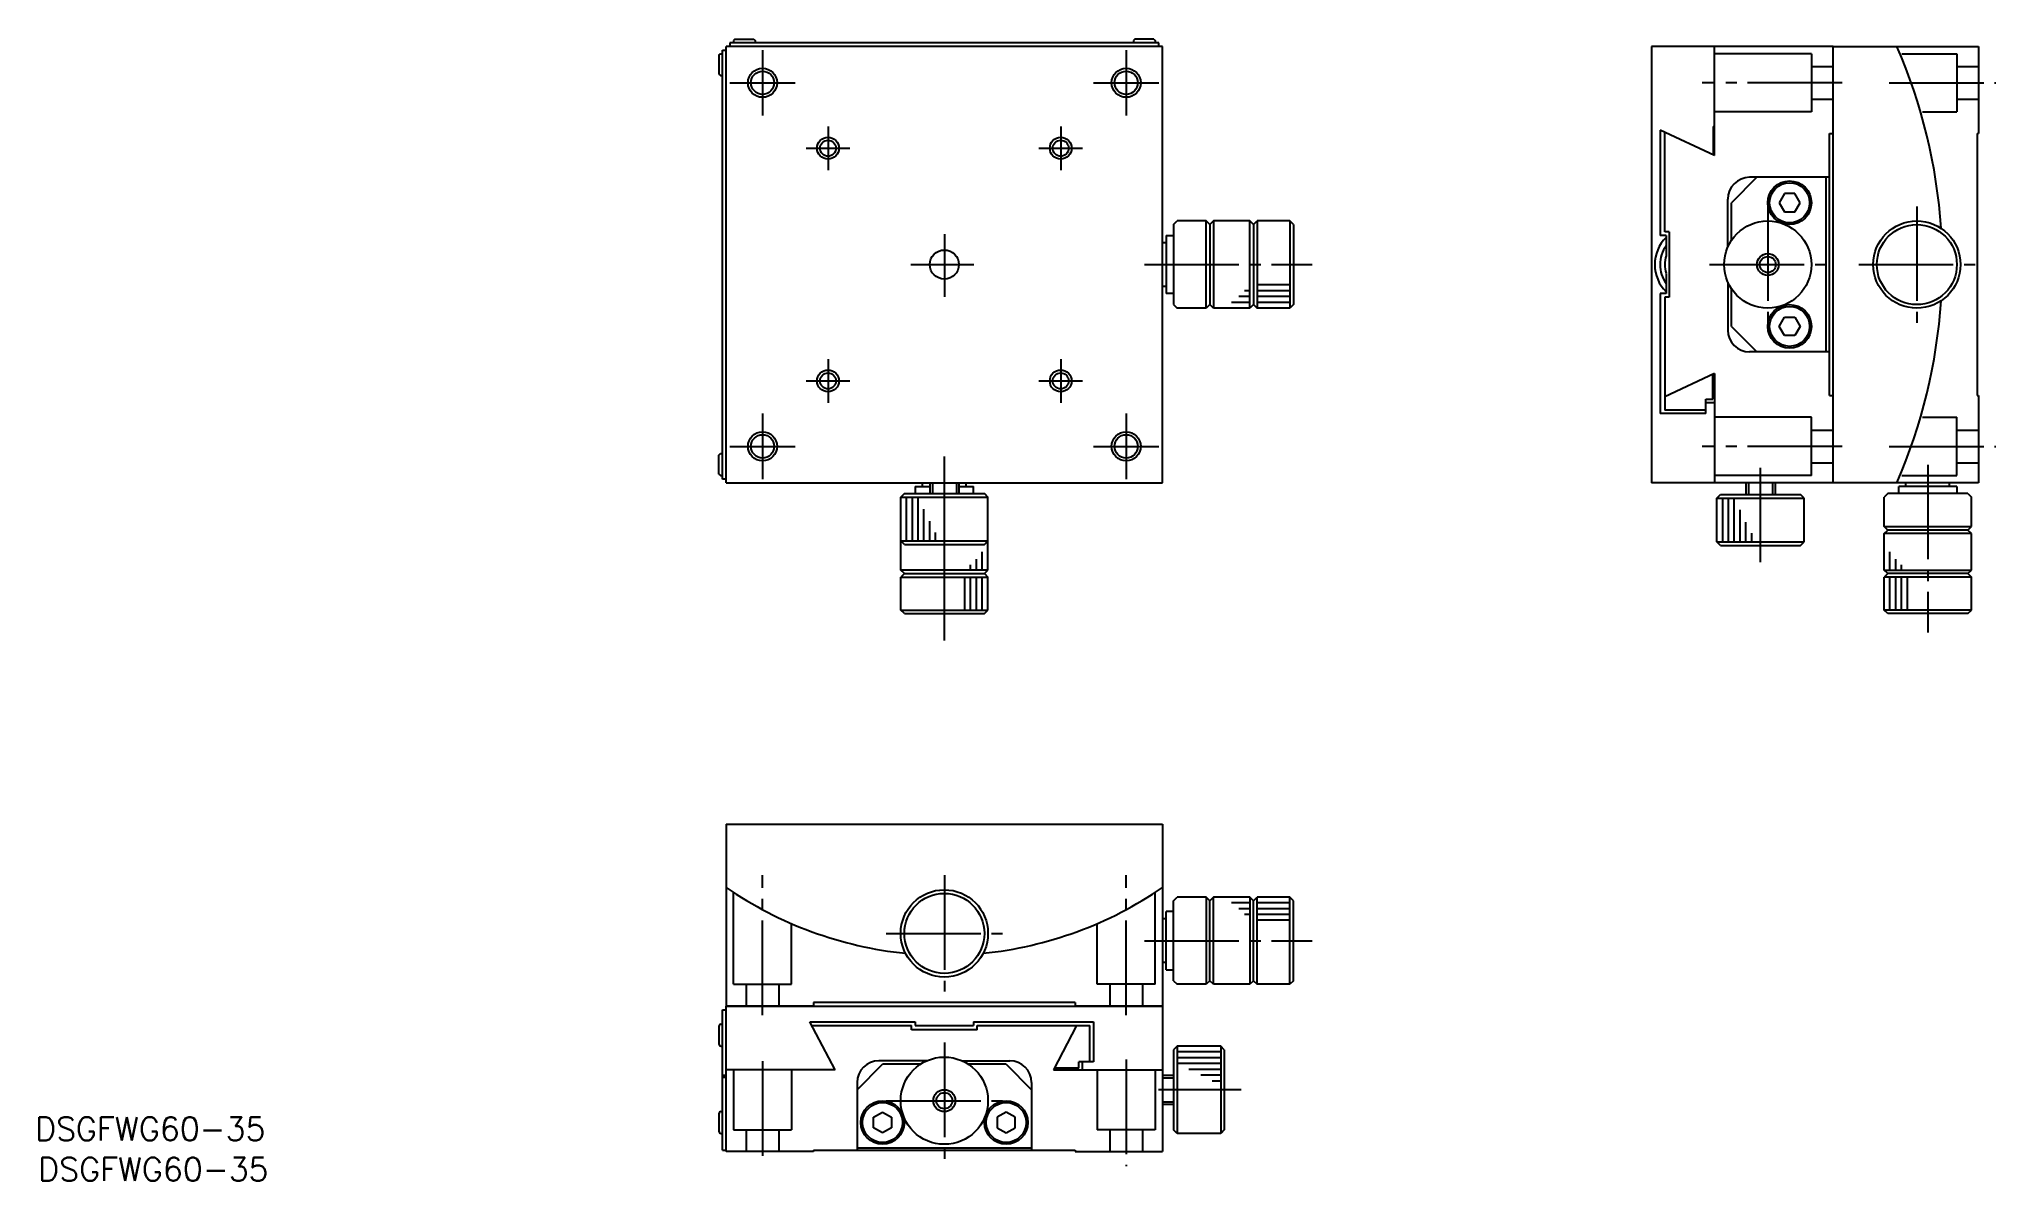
# Model space of a CAD drawing. Extents: x 515 to 784, y 301 to 458.
import ezdxf

# ---------------------------------------------------------------- set-up
doc = ezdxf.new("R2010")
doc.units = 0
doc.linetypes.add('CENTER', pattern=[17.5, 13, -1.5, 1.5, -1.5])
doc.layers.get('0').update_dxf_attribs({"linetype": 'CONTINUOUS'})
doc.layers.add('CENTER', color=1, linetype='CENTER')
doc.styles.get("Standard").update_dxf_attribs({"font": 'txt.shx', "bigfont": '@extfont2.shx'})

msp = doc.modelspace()

# ---------------------------------------------------------------- linework, layer by layer
at = {"color": 7, "linetype": 'CONTINUOUS'}
for p, q in [((668.99, 457.63), (609.99, 457.63)), ((609.99, 457.63), (609.99, 457.13)), ((610.69, 458.13), (610.49, 457.93)), ((610.49, 457.93), (610.49, 457.63)), ((610.69, 458.13), (613.29, 458.13)), ((613.29, 458.13), (613.49, 457.93)), ((613.49, 457.93), (613.49, 457.63)), ((665.69, 458.13), (665.49, 457.93)), ((665.49, 457.93), (665.49, 457.63)), ((668.29, 458.13), (665.69, 458.13)), ((668.29, 458.13), (668.49, 457.93)), ((668.49, 457.93), (668.49, 457.63)), ((668.99, 457.13), (668.99, 457.63)), ((608.49, 455.93), (608.69, 456.13)), ((608.49, 455.93), (608.49, 453.33)), ((608.69, 456.13), (608.99, 456.13)), ((608.99, 397.63), (608.99, 456.63)), ((608.99, 456.63), (609.49, 456.63)), ((609.49, 397.13), (609.49, 457.13)), ((669.49, 457.13), (609.49, 457.13)), ((669.49, 397.13), (669.49, 457.13)), ((736.73, 457.13), (736.73, 397.13)), ((761.73, 457.13), (736.73, 457.13)), ((745.42, 442.13), (745.42, 457.13)), ((761.73, 397.13), (761.73, 457.13)), ((761.73, 457.13), (781.73, 457.13)), ((761.73, 445.13), (761.73, 457.13)), ((781.73, 457.13), (781.73, 445.13)), ((608.49, 453.33), (608.69, 453.13)), ((608.69, 453.13), (608.99, 453.13)), ((737.91, 445.59), (737.91, 431.13)), ((745.42, 442.13), (737.91, 445.59)), ((738.56, 431.63), (738.56, 445.29)), ((745.22, 446.13), (745.22, 442.22)), ((745.22, 446.13), (745.42, 446.13)), ((761.23, 409.13), (761.23, 445.13)), ((761.23, 445.13), (761.73, 445.13)), ((781.53, 445.13), (781.53, 409.13)), ((781.53, 445.13), (781.73, 445.13)), ((751.23, 439.13), (747.73, 435.63)), ((761.23, 439.13), (750.23, 439.13)), ((760.73, 439.13), (760.73, 415.13)), ((747.23, 429.53), (747.23, 436.13)), ((755.01, 436.88), (754.29, 435.63)), ((756.45, 436.88), (755.01, 436.88)), ((757.17, 435.63), (756.45, 436.88)), ((747.73, 430.44), (747.73, 435.63)), ((754.29, 435.63), (755.01, 434.38)), ((755.01, 434.38), (756.45, 434.38)), ((756.45, 434.38), (757.17, 435.63)), ((669.99, 431.13), (669.99, 423.13)), ((669.99, 431.13), (670.99, 431.13)), ((670.99, 432.63), (671.49, 433.13)), ((670.99, 432.63), (670.99, 421.63)), ((675.49, 433.13), (671.49, 433.13)), ((675.99, 432.63), (675.49, 433.13)), ((676.49, 433.13), (675.99, 432.63)), ((675.99, 432.63), (675.99, 421.63)), ((681.49, 433.13), (676.49, 433.13)), ((681.99, 432.63), (681.49, 433.13)), ((681.99, 432.63), (682.49, 433.13)), ((681.99, 432.63), (681.99, 421.63)), ((686.99, 433.13), (682.49, 433.13)), ((687.49, 432.63), (686.99, 433.13)), ((687.49, 432.63), (687.49, 421.63)), ((738.75, 431.13), (737.91, 431.13)), ((739.18, 431.63), (738.56, 431.63)), ((738.75, 431.13), (738.75, 428.33)), ((739.18, 431.63), (739.18, 422.63)), ((669.99, 430.13), (669.49, 430.13)), ((738.75, 425.92), (738.75, 423.13)), ((669.99, 424.13), (669.49, 424.13)), ((670.99, 423.13), (669.99, 423.13)), ((737.91, 423.13), (737.91, 406.63)), ((738.75, 423.13), (737.91, 423.13)), ((738.56, 422.63), (738.56, 407.13)), ((739.18, 422.63), (738.56, 422.63)), ((747.23, 424.73), (747.23, 418.13)), ((747.73, 418.63), (747.73, 423.81)), ((670.99, 421.63), (671.49, 421.13)), ((675.49, 421.13), (671.49, 421.13)), ((675.99, 421.63), (675.49, 421.13)), ((676.49, 421.13), (675.99, 421.63)), ((681.49, 421.13), (676.49, 421.13)), ((681.99, 421.63), (681.49, 421.13)), ((681.99, 421.63), (682.49, 421.13)), ((686.99, 421.13), (682.49, 421.13)), ((687.49, 421.63), (686.99, 421.13)), ((754.29, 418.63), (755.01, 419.88)), ((755.01, 419.88), (756.45, 419.88)), ((756.45, 419.88), (757.17, 418.63)), ((747.73, 418.63), (751.23, 415.13)), ((755.01, 417.38), (754.29, 418.63)), ((756.45, 417.38), (755.01, 417.38)), ((757.17, 418.63), (756.45, 417.38)), ((761.23, 415.13), (750.23, 415.13)), ((745.42, 412.13), (738.56, 408.95)), ((745.17, 408.63), (745.17, 412.01)), ((745.42, 412.13), (745.42, 397.13)), ((761.23, 409.13), (761.73, 409.13)), ((761.73, 397.13), (761.73, 409.13)), ((781.53, 409.13), (781.73, 409.13)), ((781.73, 409.13), (781.73, 397.13)), ((744.2, 406.63), (737.91, 406.63)), ((744.2, 407.13), (738.56, 407.13)), ((744.2, 406.63), (744.2, 408.63)), ((744.2, 408.63), (745.17, 408.63)), ((745.42, 408.13), (744.2, 408.13)), ((608.49, 400.93), (608.69, 401.13)), ((608.69, 401.13), (608.99, 401.13)), ((608.49, 398.33), (608.49, 400.93)), ((608.49, 398.33), (608.69, 398.13)), ((608.69, 398.13), (608.99, 398.13)), ((609.49, 397.63), (608.99, 397.63)), ((609.49, 397.13), (669.49, 397.13)), ((633.49, 395.13), (633.99, 395.63)), ((633.99, 395.63), (633.49, 395.13)), ((633.99, 395.63), (644.99, 395.63)), ((633.99, 395.63), (644.99, 395.63)), ((635.49, 396.63), (637.49, 396.63)), ((635.49, 396.63), (635.49, 395.63)), ((636.49, 396.63), (636.49, 397.13)), ((637.49, 397.13), (637.49, 395.63)), ((641.49, 397.13), (641.49, 395.63)), ((641.49, 396.63), (643.49, 396.63)), ((642.49, 396.63), (642.49, 397.13)), ((643.49, 395.63), (643.49, 396.63)), ((645.49, 395.13), (644.99, 395.63)), ((644.99, 395.63), (645.49, 395.13)), ((761.73, 397.13), (736.73, 397.13)), ((749.73, 397.13), (749.73, 395.51)), ((753.73, 397.13), (753.73, 395.51)), ((781.73, 397.13), (761.73, 397.13)), ((769.23, 395.63), (768.73, 395.13)), ((780.23, 395.63), (769.23, 395.63)), ((778.73, 396.63), (770.73, 396.63)), ((770.73, 395.63), (770.73, 396.63)), ((771.73, 396.63), (771.73, 397.13)), ((777.73, 396.63), (777.73, 397.13)), ((778.73, 396.63), (778.73, 395.63)), ((780.23, 395.63), (780.73, 395.13)), ((633.49, 389.13), (633.49, 395.13)), ((633.49, 391.13), (633.49, 395.13)), ((645.49, 389.13), (645.49, 395.13)), ((645.49, 391.13), (645.49, 395.13)), ((745.73, 395.01), (746.23, 395.51)), ((745.73, 389.01), (745.73, 395.01)), ((746.23, 395.51), (757.23, 395.51)), ((757.73, 395.01), (757.23, 395.51)), ((757.73, 389.01), (757.73, 395.01)), ((768.73, 391.13), (768.73, 395.13)), ((780.73, 391.13), (780.73, 395.13)), ((769.23, 390.63), (768.73, 391.13)), ((768.73, 390.13), (769.23, 390.63)), ((780.23, 390.63), (769.23, 390.63)), ((780.23, 390.63), (780.73, 391.13)), ((780.73, 390.13), (780.23, 390.63)), ((633.49, 385.13), (633.49, 390.13)), ((633.99, 388.63), (633.49, 389.13)), ((633.99, 388.63), (644.99, 388.63)), ((644.99, 388.63), (645.49, 389.13)), ((645.49, 385.13), (645.49, 390.13)), ((746.23, 388.51), (745.73, 389.01)), ((746.23, 388.51), (757.23, 388.51)), ((757.23, 388.51), (757.73, 389.01)), ((768.73, 385.13), (768.73, 390.13)), ((780.73, 385.13), (780.73, 390.13)), ((633.99, 384.63), (633.49, 385.13)), ((644.99, 384.63), (645.49, 385.13)), ((769.23, 384.63), (768.73, 385.13)), ((780.23, 384.63), (780.73, 385.13)), ((633.99, 384.63), (633.49, 384.13)), ((633.49, 379.63), (633.49, 384.13)), ((633.99, 384.63), (644.99, 384.63)), ((644.99, 384.63), (645.49, 384.13)), ((645.49, 379.63), (645.49, 384.13)), ((769.23, 384.63), (768.73, 384.13)), ((768.73, 379.63), (768.73, 384.13)), ((780.23, 384.63), (769.23, 384.63)), ((780.23, 384.63), (780.73, 384.13)), ((780.73, 379.63), (780.73, 384.13)), ((633.99, 379.13), (633.49, 379.63)), ((644.99, 379.13), (645.49, 379.63)), ((769.23, 379.13), (768.73, 379.63)), ((780.23, 379.13), (780.73, 379.63)), ((633.99, 379.13), (644.99, 379.13)), ((780.23, 379.13), (769.23, 379.13)), ((609.49, 350.16), (669.49, 350.16)), ((609.49, 350.16), (609.49, 325.16)), ((669.49, 350.16), (669.49, 325.16)), ((670.99, 339.66), (671.49, 340.16)), ((670.99, 328.66), (670.99, 339.66)), ((675.49, 340.16), (671.49, 340.16)), ((675.99, 339.66), (675.49, 340.16)), ((676.49, 340.16), (675.99, 339.66)), ((675.99, 328.66), (675.99, 339.66)), ((681.49, 340.16), (676.49, 340.16)), ((681.99, 339.66), (681.49, 340.16)), ((681.99, 339.66), (682.49, 340.16)), ((681.99, 328.66), (681.99, 339.66)), ((686.99, 340.16), (682.49, 340.16)), ((687.49, 339.66), (686.99, 340.16)), ((687.49, 328.66), (687.49, 339.66)), ((669.99, 337.16), (669.49, 337.16)), ((669.99, 330.16), (669.99, 338.16)), ((670.99, 338.16), (669.99, 338.16)), ((669.99, 331.16), (669.49, 331.16)), ((669.99, 330.16), (670.99, 330.16)), ((670.99, 328.66), (671.49, 328.16)), ((675.99, 328.66), (675.49, 328.16)), ((676.49, 328.16), (675.99, 328.66)), ((681.99, 328.66), (681.49, 328.16)), ((681.99, 328.66), (682.49, 328.16)), ((687.49, 328.66), (686.99, 328.16)), ((657.49, 325.66), (621.49, 325.66)), ((621.49, 325.66), (621.49, 325.16)), ((657.49, 325.66), (657.49, 325.16)), ((675.49, 328.16), (671.49, 328.16)), ((681.49, 328.16), (676.49, 328.16)), ((686.99, 328.16), (682.49, 328.16)), ((608.99, 305.36), (608.99, 324.66)), ((608.99, 324.66), (609.49, 324.66)), ((609.49, 325.16), (669.49, 325.16)), ((609.49, 305.16), (609.49, 325.16)), ((621.49, 325.16), (609.49, 325.16)), ((621.01, 323.02), (635.49, 323.02)), ((624.49, 316.4), (621.01, 323.02)), ((635.49, 323.02), (635.49, 322.48)), ((643.49, 323.02), (659.99, 323.02)), ((643.49, 323.02), (643.49, 322.48)), ((669.49, 325.16), (657.49, 325.16)), ((659.99, 323.02), (659.99, 317.49)), ((669.49, 325.16), (669.49, 305.16)), ((608.49, 322.36), (608.49, 319.96)), ((608.79, 322.66), (608.99, 322.66)), ((621.29, 322.48), (634.99, 322.48)), ((634.99, 321.91), (634.99, 322.48)), ((643.99, 321.91), (634.99, 321.91)), ((635.49, 322.48), (643.49, 322.48)), ((643.99, 322.48), (659.49, 322.48)), ((643.99, 321.91), (643.99, 322.48)), ((657.68, 322.48), (654.49, 316.4)), ((659.49, 317.49), (659.49, 322.48)), ((608.79, 319.66), (608.99, 319.66)), ((637.09, 317.66), (630.49, 317.66)), ((641.88, 317.66), (648.49, 317.66)), ((671.49, 319.66), (670.99, 319.16)), ((670.99, 319.16), (670.99, 308.16)), ((677.49, 319.66), (671.49, 319.66)), ((677.99, 319.16), (677.49, 319.66)), ((677.99, 319.16), (677.99, 308.16)), ((608.99, 315.66), (609.49, 315.66)), ((608.99, 315.37), (609.49, 315.37)), ((624.49, 316.4), (609.49, 316.4)), ((627.49, 313.66), (630.99, 317.16)), ((636.17, 317.16), (630.99, 317.16)), ((647.99, 317.16), (642.8, 317.16)), ((647.99, 317.16), (651.49, 313.66)), ((654.49, 316.4), (669.49, 316.4)), ((657.99, 316.62), (654.6, 316.62)), ((657.99, 316.62), (657.99, 317.49)), ((659.99, 317.49), (657.99, 317.49)), ((658.49, 316.4), (658.49, 317.49)), ((669.49, 315.66), (670.99, 315.66)), ((627.49, 314.66), (627.49, 305.36)), ((651.49, 314.66), (651.49, 305.36)), ((608.49, 310.36), (608.49, 307.96)), ((608.79, 310.66), (608.99, 310.66)), ((629.74, 309.88), (630.99, 310.6)), ((629.74, 308.44), (629.74, 309.88)), ((630.99, 310.6), (632.24, 309.88)), ((632.24, 309.88), (632.24, 308.44)), ((647.99, 310.6), (646.74, 309.88)), ((646.74, 309.88), (646.74, 308.44)), ((649.24, 309.88), (647.99, 310.6)), ((649.24, 308.44), (649.24, 309.88)), ((669.49, 311.66), (670.99, 311.66)), ((608.79, 307.66), (608.99, 307.66)), ((630.99, 307.72), (629.74, 308.44)), ((632.24, 308.44), (630.99, 307.72)), ((646.74, 308.44), (647.99, 307.72)), ((647.99, 307.72), (649.24, 308.44)), ((671.49, 307.66), (670.99, 308.16)), ((677.49, 307.66), (671.49, 307.66)), ((677.99, 308.16), (677.49, 307.66)), ((608.99, 305.36), (609.49, 305.36)), ((621.49, 305.16), (609.49, 305.16)), ((621.49, 305.36), (657.49, 305.36)), ((621.49, 305.36), (621.49, 305.16)), ((627.49, 305.66), (651.49, 305.66)), ((657.49, 305.36), (657.49, 305.16)), ((657.49, 305.16), (669.49, 305.16))]:
    msp.add_line(p, q, dxfattribs=at)
at = {"color": 3, "linetype": 'CONTINUOUS'}
for p, q in [((758.73, 456.13), (745.42, 456.13)), ((758.73, 456.13), (758.73, 448.13)), ((771.17, 456.13), (778.73, 456.13)), ((778.73, 456.13), (778.73, 448.13)), ((758.73, 454.38), (761.73, 454.38)), ((778.73, 454.38), (781.73, 454.38)), ((758.73, 449.88), (761.73, 449.88)), ((778.73, 449.88), (781.73, 449.88)), ((758.73, 448.13), (745.42, 448.13)), ((773.99, 448.13), (778.73, 448.13)), ((675.49, 421.13), (675.49, 433.13)), ((676.49, 433.13), (676.49, 421.13)), ((681.49, 421.13), (681.49, 433.13)), ((682.49, 433.13), (682.49, 421.13)), ((686.99, 433.13), (686.99, 421.13)), ((681.49, 422.73), (680, 422.73)), ((681.49, 423.53), (680.78, 423.53)), ((686.99, 424.33), (682.49, 424.33)), ((686.99, 423.53), (682.49, 423.53)), ((686.99, 422.73), (682.49, 422.73)), ((681.49, 421.93), (678.97, 421.93)), ((686.99, 421.93), (682.49, 421.93)), ((758.73, 406.13), (745.42, 406.13)), ((758.73, 398.13), (758.73, 406.13)), ((758.73, 404.38), (761.73, 404.38)), ((773.99, 406.13), (778.73, 406.13)), ((778.73, 398.13), (778.73, 406.13)), ((778.73, 404.38), (781.73, 404.38)), ((758.73, 399.88), (761.73, 399.88)), ((778.73, 399.88), (781.73, 399.88)), ((637.84, 397.13), (637.84, 395.63)), ((641.14, 397.13), (641.14, 395.63)), ((758.73, 398.13), (745.42, 398.13)), ((750.08, 397.13), (750.08, 395.51)), ((753.38, 397.13), (753.38, 395.51)), ((771.17, 398.13), (778.73, 398.13)), ((633.49, 395.13), (645.49, 395.13)), ((634.29, 389.13), (634.29, 395.13)), ((635.09, 389.13), (635.09, 395.13)), ((635.89, 389.13), (635.89, 395.13)), ((636.69, 389.13), (636.69, 393.51)), ((745.73, 395.01), (757.73, 395.01)), ((746.53, 389.01), (746.53, 395.01)), ((747.33, 389.01), (747.33, 395.01)), ((748.13, 389.01), (748.13, 395.01)), ((748.93, 389.01), (748.93, 393.4)), ((637.49, 389.13), (637.49, 391.84)), ((638.29, 389.13), (638.29, 390.31)), ((749.73, 389.01), (749.73, 391.73)), ((750.53, 389.01), (750.53, 390.19)), ((768.73, 391.13), (780.73, 391.13)), ((633.49, 389.13), (645.49, 389.13)), ((644.69, 385.13), (644.69, 387.65)), ((745.73, 389.01), (757.73, 389.01)), ((780.73, 390.13), (768.73, 390.13)), ((769.53, 385.13), (769.53, 387.65)), ((645.49, 385.13), (633.49, 385.13)), ((643.09, 385.13), (643.09, 385.83)), ((643.89, 385.13), (643.89, 386.61)), ((768.73, 385.13), (780.73, 385.13)), ((770.33, 385.13), (770.33, 386.61)), ((771.13, 385.13), (771.13, 385.83)), ((633.49, 384.13), (645.49, 384.13)), ((642.29, 379.63), (642.29, 384.13)), ((643.09, 379.63), (643.09, 384.13)), ((643.89, 379.63), (643.89, 384.13)), ((644.69, 379.63), (644.69, 384.13)), ((780.73, 384.13), (768.73, 384.13)), ((769.53, 379.63), (769.53, 384.13)), ((770.33, 379.63), (770.33, 384.13)), ((771.13, 379.63), (771.13, 384.13)), ((771.93, 379.63), (771.93, 384.13)), ((633.49, 379.63), (645.49, 379.63)), ((780.73, 379.63), (768.73, 379.63)), ((610.49, 328.16), (610.49, 340.8)), ((668.49, 328.16), (668.49, 340.8)), ((675.49, 340.16), (675.49, 328.16)), ((676.49, 328.16), (676.49, 340.16)), ((681.49, 339.36), (678.97, 339.36)), ((681.49, 340.16), (681.49, 328.16)), ((682.49, 328.16), (682.49, 340.16)), ((686.99, 339.36), (682.49, 339.36)), ((686.99, 328.16), (686.99, 340.16)), ((618.49, 328.16), (618.49, 336.5)), ((660.49, 328.16), (660.49, 336.5)), ((681.49, 338.56), (680, 338.56)), ((681.49, 337.76), (680.78, 337.76)), ((686.99, 338.56), (682.49, 338.56)), ((686.99, 337.76), (682.49, 337.76)), ((686.99, 336.96), (682.49, 336.96)), ((610.49, 328.16), (618.49, 328.16)), ((612.24, 328.16), (612.24, 325.16)), ((616.74, 328.16), (616.74, 325.16)), ((668.49, 328.16), (660.49, 328.16)), ((662.24, 328.16), (662.24, 325.16)), ((666.74, 328.16), (666.74, 325.16)), ((671.49, 319.66), (671.49, 307.66)), ((677.49, 318.86), (671.49, 318.86)), ((677.49, 318.06), (671.49, 318.06)), ((677.49, 319.66), (677.49, 307.66)), ((610.49, 316.4), (610.49, 308.16)), ((618.49, 316.4), (618.49, 308.16)), ((660.49, 316.4), (660.49, 308.16)), ((668.49, 316.4), (668.49, 308.16)), ((669.49, 315.31), (670.99, 315.31)), ((677.49, 317.26), (671.49, 317.26)), ((677.49, 316.46), (673.1, 316.46)), ((677.49, 315.66), (674.77, 315.66)), ((677.49, 314.86), (676.31, 314.86)), ((669.49, 312.01), (670.99, 312.01)), ((610.49, 308.16), (618.49, 308.16)), ((612.24, 308.16), (612.24, 305.16)), ((616.74, 308.16), (616.74, 305.16)), ((668.49, 308.16), (660.49, 308.16)), ((662.24, 308.16), (662.24, 305.16)), ((666.74, 308.16), (666.74, 305.16))]:
    msp.add_line(p, q, dxfattribs=at)
for centre, radius in [((614.49, 452.13), 2), ((664.49, 452.13), 2), ((623.49, 443.13), 1.5), ((655.49, 443.13), 1.5), ((773.23, 427.13), 5.5), ((752.73, 427.13), 1.5), ((623.49, 411.13), 1.5), ((655.49, 411.13), 1.5), ((614.49, 402.13), 2), ((664.49, 402.13), 2), ((639.49, 335.16), 5.5), ((639.49, 312.16), 1.5)]:
    msp.add_circle(centre, radius, dxfattribs=at)
at = {"color": 7, "linetype": 'CONTINUOUS'}
for centre, radius in [((614.49, 452.13), 1.6), ((664.49, 452.13), 1.6), ((623.49, 443.13), 1.1), ((655.49, 443.13), 1.1), ((755.73, 435.63), 3), ((755.73, 435.63), 2.75), ((752.73, 427.13), 6), ((773.23, 427.13), 6), ((639.49, 427.13), 2), ((752.73, 427.13), 1.1), ((755.73, 418.63), 3), ((755.73, 418.63), 2.75), ((623.49, 411.13), 1.1), ((655.49, 411.13), 1.1), ((614.49, 402.13), 1.6), ((664.49, 402.13), 1.6), ((639.49, 335.16), 6), ((639.49, 312.16), 6), ((630.99, 309.16), 3), ((639.49, 312.16), 1.1), ((647.99, 309.16), 3), ((630.99, 309.16), 2.75), ((647.99, 309.16), 2.75)]:
    msp.add_circle(centre, radius, dxfattribs=at)
for centre, radius, start, end in [((701.73, 427.13), 75, 3.8136, 23.5782), ((750.23, 436.13), 3, 90, 180), ((742.41, 427.13), 5.23, 134.362, 225.638), ((742.41, 427.13), 3.85, 161.7742, 198.2258), ((701.73, 427.13), 75, 336.4218, 356.1864), ((750.23, 418.13), 3, 180, 270), ((639.49, 385.16), 53, 235.5254, 264.2141), ((639.49, 385.16), 53, 275.7859, 304.4746), ((608.79, 322.36), 0.3, 90, 180), ((608.79, 319.96), 0.3, 180, 270), ((630.49, 314.66), 3, 90, 180), ((648.49, 314.66), 3, 0, 90), ((608.79, 310.36), 0.3, 90, 180), ((608.79, 307.96), 0.3, 180, 270)]:
    msp.add_arc(centre, radius, start, end, dxfattribs=at)
at = {"layer": 'CENTER', "color": 1, "linetype": 'CENTER'}
for p, q in [((614.49, 456.63), (614.49, 447.63)), ((664.49, 456.63), (664.49, 447.63)), ((609.99, 452.13), (618.99, 452.13)), ((659.99, 452.13), (668.99, 452.13)), ((762.96, 452.13), (743.72, 452.13)), ((769.43, 452.13), (784.1, 452.13)), ((623.49, 446.13), (623.49, 440.13)), ((655.49, 446.13), (655.49, 440.13)), ((620.49, 443.13), (626.49, 443.13)), ((652.49, 443.13), (658.49, 443.13)), ((752.73, 435.13), (752.73, 419.13)), ((773.23, 435.13), (773.23, 419.13)), ((639.49, 431.32), (639.49, 422.7)), ((634.9, 427.13), (643.56, 427.13)), ((667, 427.13), (690.06, 427.13)), ((744.73, 427.13), (760.73, 427.13)), ((765.23, 427.13), (781.23, 427.13)), ((623.49, 414.13), (623.49, 408.13)), ((655.49, 414.13), (655.49, 408.13)), ((620.49, 411.13), (626.49, 411.13)), ((652.49, 411.13), (658.49, 411.13)), ((614.49, 406.63), (614.49, 397.63)), ((664.49, 406.63), (664.49, 397.63)), ((609.99, 402.13), (618.99, 402.13)), ((659.99, 402.13), (668.99, 402.13)), ((762.96, 402.13), (743.72, 402.13)), ((769.43, 402.13), (784.1, 402.13)), ((639.49, 375.46), (639.49, 400.72)), ((639.49, 386.31), (639.49, 399.77)), ((751.73, 386.2), (751.73, 399.77)), ((774.73, 399.61), (774.73, 376.55)), ((614.49, 323.93), (614.49, 343.16)), ((639.49, 343.16), (639.49, 327.16)), ((664.49, 323.93), (664.49, 343.16)), ((631.49, 335.16), (647.49, 335.16)), ((667, 334.16), (690.06, 334.16)), ((614.49, 317.57), (614.49, 303.14)), ((639.49, 320.16), (639.49, 304.16)), ((664.49, 317.82), (664.49, 303.14)), ((631.49, 312.16), (647.49, 312.16)), ((680.3, 313.66), (668.92, 313.66))]:
    msp.add_line(p, q, dxfattribs=at)
msp.add_arc((742.41, 427.13), 4.5, 144.4037, 215.5963, dxfattribs=at)

# ---------------------------------------------------------------- texts
at = {"color": 7, "linetype": 'CONTINUOUS'}
for p in [(514.45, 306.69), (514.88, 301.13)]:
    msp.add_text('DSGFWG60-35', height=3.2, dxfattribs=at).set_placement(p)

doc.saveas('drawing.dxf')
